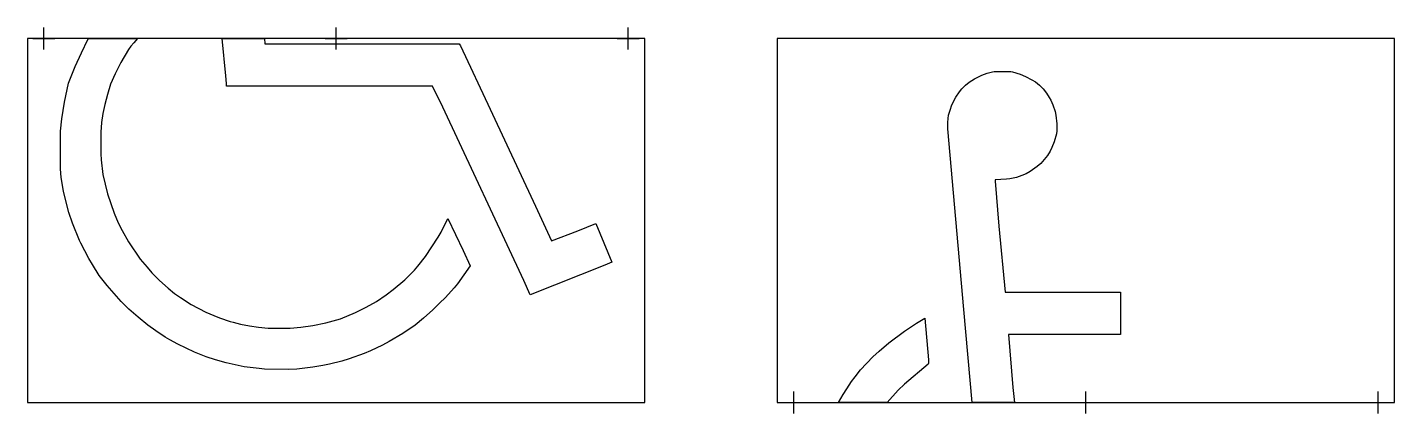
# Model space of a CAD drawing. Header units: inches. Extents: x 0 to 124, y -1 to 34.
import ezdxf

# ---------------------------------------------------------------- set-up
doc = ezdxf.new("R2010")
doc.units = ezdxf.units.IN
doc.header["$MEASUREMENT"] = 0
doc.layers.add('CUT', color=1, linetype='Continuous')
doc.layers.add('REG', color=5, linetype='Continuous')

msp = doc.modelspace()

# ---------------------------------------------------------------- linework, layer by layer
at = {"layer": 'CUT'}
for points in [[(0, 0), (56, 0), (56, 33), (0, 33)], [(9.65, 32.6), (9.4, 32.3), (9.16, 31.98), (8.47, 30.82), (7.95, 29.78), (7.55, 28.86), (7.26, 27.93), (7.02, 27.01), (6.86, 26.19), (6.73, 25.39), (6.65, 24.51), (6.65, 22.53), (6.69, 22.01), (6.86, 20.67), (7.26, 18.91), (7.87, 17.15), (8.23, 16.3), (8.59, 15.59), (9.16, 14.58), (10.24, 13.01), (10.86, 12.27), (11.29, 11.77), (12, 11.05), (12.78, 10.36), (13.36, 9.88), (13.88, 9.52), (14.85, 8.88), (16.18, 8.2), (16.91, 7.88), (17.43, 7.68), (18.39, 7.36), (18.68, 7.28), (19.32, 7.12), (20.14, 6.95), (20.95, 6.83), (21.83, 6.75), (23.83, 6.75), (24.79, 6.83), (25.88, 6.99), (27.06, 7.24), (28.39, 7.6), (29.77, 8.16), (30.73, 8.64), (31.66, 9.16), (32.54, 9.76), (33.19, 10.25), (34.24, 11.13), (35.1, 12.01), (35.41, 12.36), (36.1, 13.25), (37.27, 14.98), (37.54, 15.43), (38.13, 16.67), (39.52, 13.77), (40.16, 12.4), (39.02, 10.76), (38.72, 10.41), (37.91, 9.53), (37.38, 9), (36.77, 8.4), (35.93, 7.64), (35.16, 7.01), (34.04, 6.26), (32.82, 5.53), (32.22, 5.21), (31.13, 4.69), (30.56, 4.44), (29.2, 3.96), (28.51, 3.76), (27.39, 3.48), (26.8, 3.36), (25.88, 3.2), (24.45, 3.04), (23.64, 3), (21.51, 3.04), (21.03, 3.08), (19.66, 3.24), (18.03, 3.6), (17.07, 3.88), (16.22, 4.16), (15.17, 4.57), (13.64, 5.29), (12.92, 5.69), (12.51, 5.93), (11.66, 6.49), (10.94, 7.01), (10.04, 7.74), (9.21, 8.48), (8.52, 9.16), (7.24, 10.6), (6.51, 11.53), (5.9, 12.5), (5.58, 13.06), (4.86, 14.46), (4.74, 14.7), (4.09, 16.27), (3.77, 17.23), (3.49, 18.27), (3.28, 19.17), (3.08, 20.41), (3, 21.17), (3, 24.59), (3.12, 25.71), (3.36, 27.23), (3.73, 28.93), (4.33, 30.46), (4.9, 31.7), (5.5, 32.9), (5.56, 33), (9.99, 33)], [(21.55, 32.52), (39.16, 32.52), (39.27, 32.34), (41.97, 26.58), (46.07, 17.81), (47.55, 14.65), (49.92, 15.56), (51.56, 16.23), (53, 12.71), (52.38, 12.45), (45.61, 9.76), (45.03, 11.05), (37.67, 26.78), (36.73, 28.68), (18.06, 28.68), (18.05, 28.91), (17.99, 29.62), (17.68, 33), (21.51, 33)], [(68, 0), (124, 0), (124, 33), (68, 33)], [(87.69, 29.99), (87.99, 30), (88.88, 30), (89.19, 29.99), (89.35, 29.96), (90.04, 29.76), (90.53, 29.55), (91.1, 29.25), (91.42, 29.05), (91.78, 28.76), (92.11, 28.43), (92.43, 28.03), (92.67, 27.66), (92.81, 27.4), (93, 26.97), (93.2, 26.37), (93.28, 26.03), (93.36, 25.27), (93.36, 24.61), (93.32, 24.35), (93.12, 23.63), (92.91, 23.11), (92.75, 22.79), (92.51, 22.38), (91.91, 21.66), (91.59, 21.39), (90.93, 20.93), (90.57, 20.73), (90.2, 20.57), (89.71, 20.41), (89.09, 20.29), (88.81, 20.25), (87.77, 20.17), (87.77, 20.05), (88.1, 15.99), (88.67, 10), (99.15, 10), (99.15, 6.17), (88.99, 6.17), (89.38, 1.37), (89.51, 0), (85.68, 0), (84.93, 8.43), (83.47, 24.81), (83.47, 25.39), (83.5, 25.75), (83.55, 26.03), (83.68, 26.49), (83.84, 26.98), (84.2, 27.67), (84.54, 28.15), (84.76, 28.42), (85.09, 28.76), (85.42, 29.03), (85.91, 29.35), (86.55, 29.67), (87.04, 29.84), (87.52, 29.96)], [(81.71, 3.54), (81.69, 3.48), (79.54, 1.68), (78.97, 1.14), (77.99, 0), (73.56, 0), (73.99, 0.74), (74.31, 1.26), (74.75, 1.9), (75.07, 2.34), (75.57, 2.96), (76.69, 4.15), (77.25, 4.67), (78.12, 5.42), (79.54, 6.47), (80.63, 7.19), (81.4, 7.65), (81.73, 3.87), (81.73, 3.67), (81.72, 3.58)]]:
    msp.add_lwpolyline(points, close=True, dxfattribs=at)
at = {"layer": 'REG'}
for points in [[(1.5, 32), (1.5, 34)], [(28, 32), (28, 34)], [(54.5, 32), (54.5, 34)], [(0.5, 33), (2.5, 33)], [(27, 33), (29, 33)], [(53.5, 33), (55.5, 33)], [(68.5, 0), (70.5, 0)], [(69.5, -1), (69.5, 1)], [(95, 0), (97, 0)], [(96, -1), (96, 1)], [(121.5, 0), (123.5, 0)], [(122.5, -1), (122.5, 1)]]:
    msp.add_lwpolyline(points, dxfattribs=at)

doc.saveas('drawing.dxf')
